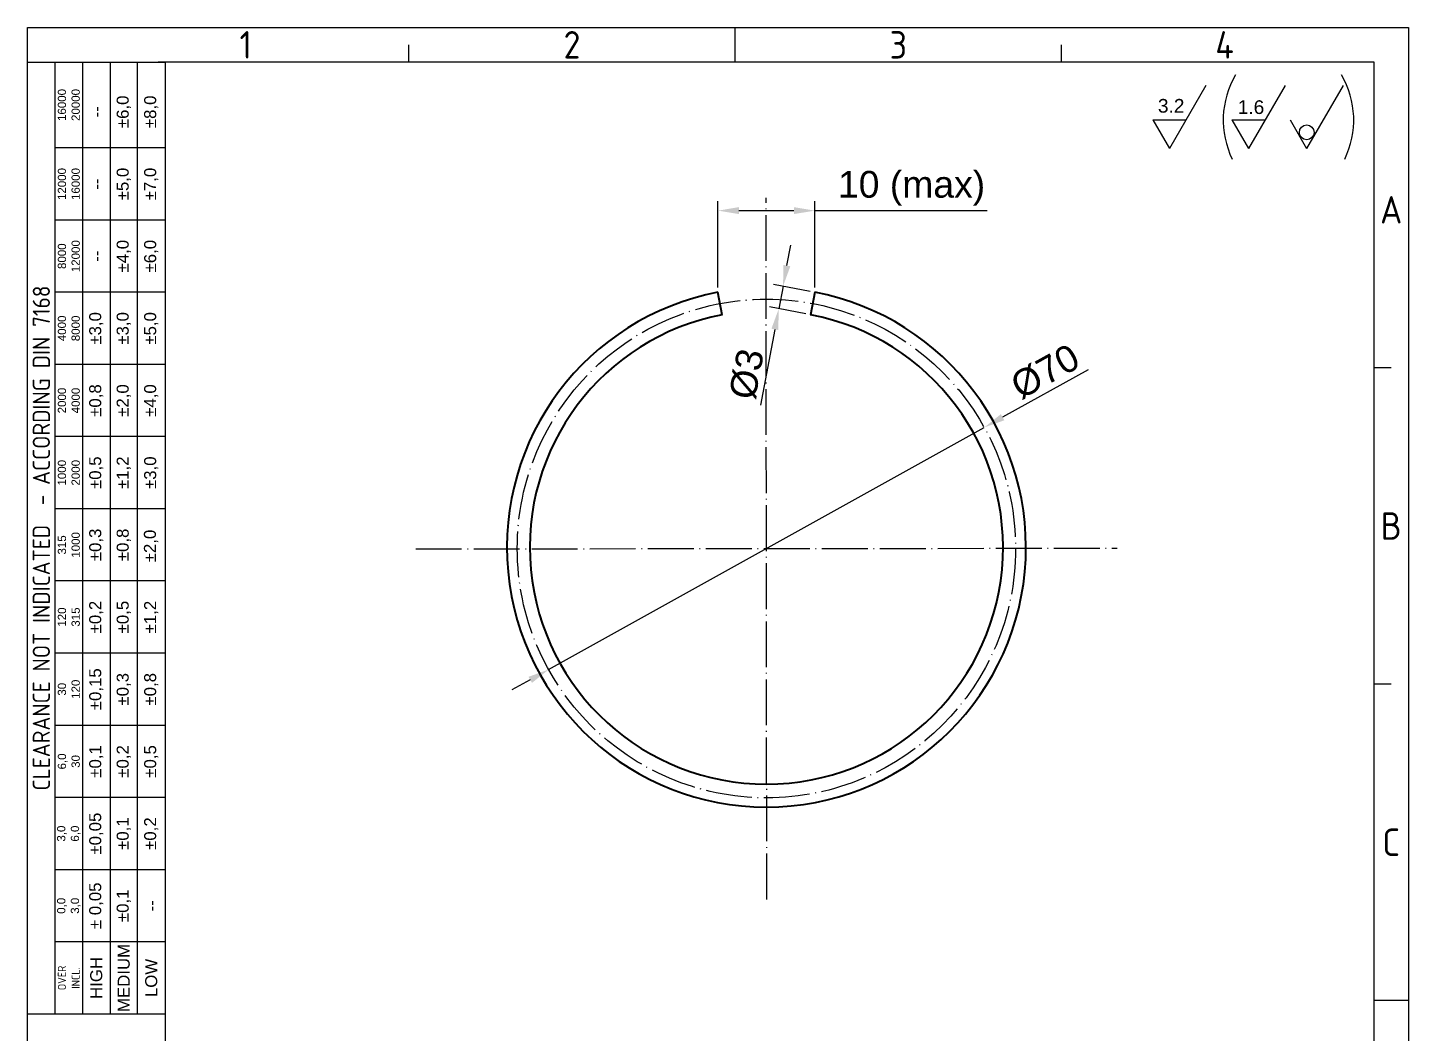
# Model space of a CAD drawing. Header units: millimetres. Extents: x 4510 to 4691, y 1198 to 1451.
# Drawn here: x 4510.4 to 4691.3, y 1319.1 to 1450.8 of the extents above; entities that cross this region are included whole.
import ezdxf
from ezdxf.enums import TextEntityAlignment as Align

# ---------------------------------------------------------------- set-up
doc = ezdxf.new("R2010")
doc.units = ezdxf.units.MM
doc.linetypes.add('ACAD_ISO04W100', pattern=[30, 24, -3, 0, -3])
for name, color, linetype, lineweight in [('AM_0', 7, 'Continuous', 40), ('AM_4', 1, 'ACAD_ISO04W100', 25), ('AM_5', 1, 'Continuous', 25)]:
    doc.layers.add(name, color=color, linetype=linetype, lineweight=lineweight)
doc.styles.add('ACISOTS', font='isocp.shx', dxfattribs={"height": 1})
doc.styles.get("Standard").update_dxf_attribs({"font": 'arial.ttf'})
doc.dimstyles.new('ISO-25', dxfattribs={"dimtxt": 3.5, "dimasz": 2.75, "dimexe": 1.25, "dimexo": 0.625, "dimtad": 1, "dimtxsty": 'Standard', "dimcen": 2.5, "dimadec": 0, "dimazin": 0, "dimtfac": 1, "dimtmove": 0, "dimatfit": 3, "dimfxl": 1, "dimarcsym": 0})

# ---------------------------------------------------------------- blocks, each defined once
blk = doc.blocks.new('*D12')
at = {"layer": 'AM_5', "color": 0, "lineweight": -2, "ltscale": 0.25, "transparency": 16777216}
for p, q in [((4649.36, 1406.01), (4638.17, 1399.79)), ((4578.69, 1366.75), (4635.76, 1398.45)), ((4576.29, 1365.41), (4573.88, 1364.08))]:
    blk.add_line(p, q, dxfattribs=at)
at = {"layer": 'AM_5', "color": 0, "ltscale": 0.25, "transparency": 16777216}
for points in [[(4637.94, 1400.19), (4638.39, 1399.39), (4635.76, 1398.45)], [(4576.06, 1365.81), (4576.51, 1365.01), (4578.69, 1366.75)]]:
    blk.add_solid(points, dxfattribs=at)
at = {"layer": 'Defpoints', "color": 0, "ltscale": 0.25, "transparency": 16777216}
for p in [(4635.76, 1398.45), (4578.69, 1366.75)]:
    blk.add_point(p, dxfattribs=at)
at = {"layer": 'AM_5', "color": 0, "ltscale": 0.25, "transparency": 16777216, "insert": (4643.75, 1405.76), "char_height": 3.5, "attachment_point": 5, "rotation": 29.0521}
blk.add_mtext('%%C70', dxfattribs=at)
blk = doc.blocks.new('*D13')
at = {"layer": 'AM_5', "color": 0, "lineweight": -2, "ltscale": 0.25, "transparency": 16777216}
for p, q in [((4609.91, 1419.64), (4610.43, 1422.34)), ((4612.96, 1416.26), (4608.17, 1417.17)), ((4609.4, 1416.94), (4608.84, 1413.99)), ((4612.4, 1413.32), (4607.61, 1414.23)), ((4608.33, 1411.29), (4606.44, 1401.37))]:
    blk.add_line(p, q, dxfattribs=at)
at = {"layer": 'AM_5', "color": 0, "ltscale": 0.25, "transparency": 16777216}
for points in [[(4609.46, 1419.73), (4610.36, 1419.56), (4609.4, 1416.94)], [(4607.88, 1411.38), (4608.78, 1411.21), (4608.84, 1413.99)]]:
    blk.add_solid(points, dxfattribs=at)
at = {"layer": 'Defpoints', "color": 0, "ltscale": 0.25, "transparency": 16777216}
for p in [(4613.57, 1416.15), (4608.84, 1413.99), (4613.01, 1413.2)]:
    blk.add_point(p, dxfattribs=at)
at = {"layer": 'AM_5', "color": 0, "ltscale": 0.25, "transparency": 16777216, "insert": (4604.66, 1405.45), "char_height": 3.5, "attachment_point": 5, "rotation": 79.2416}
blk.add_mtext('%%c3', dxfattribs=at)
blk = doc.blocks.new('*D14')
at = {"layer": 'AM_5', "color": 0, "lineweight": -2, "ltscale": 0.25, "transparency": 16777216}
for p, q in [((4600.88, 1416.77), (4600.88, 1428.09)), ((4613.57, 1416.77), (4613.57, 1428.09)), ((4603.63, 1426.84), (4610.82, 1426.84)), ((4613.57, 1426.84), (4636.15, 1426.84))]:
    blk.add_line(p, q, dxfattribs=at)
at = {"layer": 'AM_5', "color": 0, "ltscale": 0.25, "transparency": 16777216}
for points in [[(4603.63, 1427.3), (4603.63, 1426.39), (4600.88, 1426.84)], [(4610.82, 1427.3), (4610.82, 1426.39), (4613.57, 1426.84)]]:
    blk.add_solid(points, dxfattribs=at)
at = {"layer": 'Defpoints', "color": 0, "ltscale": 0.25, "transparency": 16777216}
for p in [(4613.57, 1426.84), (4600.88, 1416.15), (4613.57, 1416.15)]:
    blk.add_point(p, dxfattribs=at)
at = {"layer": 'AM_5', "color": 0, "ltscale": 0.25, "transparency": 16777216, "insert": (4626.24, 1429.76), "char_height": 3.5, "attachment_point": 5}
blk.add_mtext('10 (max)', dxfattribs=at)

msp = doc.modelspace()

# ---------------------------------------------------------------- linework, layer by layer
at = {"color": 135, "lineweight": 25}
for p, q in [((4510.431, 1197.901), (4510.431, 1450.801)), ((4510.431, 1450.801), (4691.331, 1450.801)), ((4603.131, 1446.301), (4603.131, 1450.801)), ((4691.331, 1450.801), (4691.331, 1197.901)), ((4560.381, 1446.301), (4560.381, 1448.551)), ((4645.881, 1446.301), (4645.881, 1448.551)), ((4514.031, 1321.651), (4514.031, 1446.301)), ((4517.631, 1446.301), (4517.631, 1321.651)), ((4521.231, 1446.301), (4521.231, 1321.651)), ((4524.831, 1321.651), (4524.831, 1446.301)), ((4528.431, 1435.051), (4514.031, 1435.051)), ((4528.431, 1425.601), (4514.031, 1425.601)), ((4528.431, 1416.151), (4514.031, 1416.151)), ((4528.431, 1406.701), (4514.031, 1406.701)), ((4689.081, 1406.251), (4686.831, 1406.251)), ((4528.431, 1397.251), (4514.031, 1397.251)), ((4528.431, 1387.801), (4514.031, 1387.801)), ((4528.431, 1378.351), (4514.031, 1378.351)), ((4528.431, 1368.901), (4514.031, 1368.901)), ((4689.081, 1364.851), (4686.831, 1364.851)), ((4528.431, 1359.451), (4514.031, 1359.451)), ((4528.431, 1350.001), (4514.031, 1350.001)), ((4528.431, 1340.551), (4514.031, 1340.551)), ((4528.431, 1331.101), (4514.031, 1331.101)), ((4686.831, 1323.451), (4691.331, 1323.451))]:
    msp.add_line(p, q, dxfattribs=at)
for p, q in [((4686.831, 1446.301), (4527.531, 1446.301)), ((4528.431, 1446.301), (4528.431, 1202.401)), ((4686.831, 1202.401), (4686.831, 1446.301))]:
    msp.add_line(p, q)
msp.add_lwpolyline([(4528.431, 1446.301), (4528.431, 1321.651), (4510.431, 1321.651), (4510.431, 1446.301)], close=True, dxfattribs=at)
at = {"layer": 'AM_0'}
for p, q in [((4601.439, 1413.201), (4600.879, 1416.148)), ((4613.572, 1416.148), (4613.012, 1413.201))]:
    msp.add_line(p, q, dxfattribs=at)
for radius in [34, 31]:
    msp.add_arc((4607.226, 1382.746), radius, 100.75841, 79.24159, dxfattribs=at)
at = {"layer": 'AM_4', "ltscale": 0.25}
for p, q in [((4607.271, 1336.668), (4607.181, 1428.533)), ((4561.293, 1382.556), (4653.158, 1382.646))]:
    msp.add_line(p, q, dxfattribs=at)
msp.add_circle((4607.226, 1382.601), 32.643, dxfattribs=at)
at = {"layer": 'AM_5'}
for p, q in [((4664.803, 1443.246), (4660.018, 1434.957)), ((4675.167, 1443.246), (4670.381, 1434.957)), ((4682.787, 1443.246), (4678.001, 1434.957)), ((4657.843, 1438.725), (4662.193, 1438.725)), ((4657.843, 1438.725), (4660.018, 1434.957)), ((4668.206, 1438.725), (4672.556, 1438.725)), ((4668.206, 1438.725), (4670.381, 1434.957)), ((4675.826, 1438.725), (4678.001, 1434.957))]:
    msp.add_line(p, q, dxfattribs=at)
msp.add_circle((4678.01, 1437.092), 0.965, dxfattribs=at)
for centre, start, end in [((4678.788, 1438.716), 149.81687, 205.95777), ((4672.456, 1438.716), 334.04223, 30.18313)]:
    msp.add_arc(centre, 11.714, start, end, dxfattribs=at)

# ---------------------------------------------------------------- texts
at = {"color": 135, "lineweight": 25, "style": 'ACISOTS'}
for s, p in [('1', (4539.006, 1448.551)), ('2', (4581.756, 1448.551)), ('3', (4624.506, 1448.551)), ('4', (4667.256, 1448.551)), ('A', (4689.081, 1426.951)), ('B', (4689.081, 1385.551)), ('C', (4689.081, 1344.151))]:
    msp.add_text(s, height=3.6, dxfattribs=at).set_placement(p, align=Align.MIDDLE)
at = {"color": 135, "lineweight": 25, "attachment_point": 5, "rotation": 90}
for s, insert, char_height, width in [('16000\\P20000', (4515.831, 1440.676), 1.08, 11.25), ('±6,0', (4523.031, 1439.776), 1.575, 9.45), ('±8,0', (4526.631, 1439.776), 1.575, 9.45), ('--', (4519.431, 1439.776), 1.575, 9.45), ('12000\\P16000', (4515.831, 1430.326), 1.08, 9.45), ('--', (4519.431, 1430.326), 1.575, 9.45), ('±5,0', (4523.031, 1430.326), 1.575, 9.45), ('±7,0', (4526.631, 1430.326), 1.575, 9.45), ('8000\\P12000', (4515.831, 1420.876), 1.08, 9.45), ('±4,0', (4523.031, 1420.876), 1.575, 9.45), ('±6,0', (4526.631, 1420.876), 1.575, 9.45), ('--', (4519.431, 1420.876), 1.575, 9.45), ('{\\Fisocp.shx|c0;CLEARANCE NOT INDICATED  - ACCORDING DIN 7168}', (4512.231, 1383.976), 2.25, 124.65), ('4000\\P8000', (4515.831, 1411.426), 1.08, 9.45), ('±3,0', (4519.431, 1411.426), 1.575, 9.45), ('±3,0', (4523.031, 1411.426), 1.575, 9.45), ('±5,0', (4526.631, 1411.426), 1.575, 9.45), ('±0,8', (4519.431, 1401.976), 1.575, 9.45), ('±2,0', (4523.031, 1401.976), 1.575, 9.45), ('±4,0', (4526.631, 1401.976), 1.575, 9.45), ('2000\\P4000', (4515.831, 1401.976), 1.08, 9.45), ('1000\\P2000', (4515.831, 1392.526), 1.08, 9.45), ('±0,5', (4519.431, 1392.526), 1.575, 9.45), ('±1,2', (4523.031, 1392.526), 1.575, 9.45), ('±3,0', (4526.631, 1392.526), 1.575, 9.45), ('315\\P1000', (4515.831, 1383.076), 1.08, 9.45), ('±0,3', (4519.431, 1383.076), 1.575, 9.45), ('±0,8', (4523.031, 1383.076), 1.575, 9.45), ('±2,0', (4526.601, 1382.935), 1.575, 9.45), ('±0,2', (4519.431, 1373.626), 1.575, 9.45), ('±0,5', (4523.031, 1373.626), 1.575, 9.45), ('±1,2', (4526.631, 1373.626), 1.575, 9.45), ('120\\P315', (4515.831, 1373.626), 1.08, 9.45), ('±0,15', (4519.431, 1364.176), 1.575, 9.45), ('±0,3', (4523.031, 1364.176), 1.575, 9.45), ('±0,8', (4526.631, 1364.176), 1.575, 9.45), ('30\\P120', (4515.831, 1364.176), 1.08, 9.45), ('±0,1', (4519.431, 1354.726), 1.575, 9.45), ('±0,5', (4526.631, 1354.726), 1.575, 9.45), ('6,0\\P30', (4515.831, 1354.726), 1.08, 9.45), ('±0,2', (4523.031, 1354.726), 1.575, 9.45), ('±0,05', (4519.431, 1345.276), 1.575, 9.45), ('3,0\\P6,0', (4515.831, 1345.276), 1.08, 9.45), ('±0,1', (4523.031, 1345.276), 1.575, 9.45), ('±0,2', (4526.631, 1345.276), 1.575, 9.45), ('± 0,05', (4519.431, 1335.826), 1.575, 9.45), ('\\pt4.79529;±0,1', (4523.031, 1335.826), 1.575, 9.45), ('0,0\\P3,0', (4515.831, 1335.826), 1.08, 9.45), ('--', (4526.631, 1335.826), 1.575, 9.45), ('MEDIUM', (4523.031, 1326.376), 1.575, 9.45), ('{\\Fisocp.shx|c0;OVER\\PINCL.}', (4515.831, 1326.376), 1.08, 9.45), ('HIGH', (4519.431, 1326.376), 1.575, 9.45), ('LOW', (4526.631, 1326.376), 1.575, 9.45)]:
    msp.add_mtext(s, dxfattribs=dict(at, insert=insert, char_height=char_height, width=width))
at = {"layer": 'AM_5', "char_height": 1.7903, "attachment_point": 1}
for s, insert in [('3.2', (4658.515, 1441.46)), ('1.6', (4668.972, 1441.287))]:
    msp.add_mtext_dynamic_manual_height_columns(s, width=18.23779, gutter_width=12.5, heights=[0], dxfattribs=dict(at, insert=insert))

# ---------------------------------------------------------------- dimensions: what is measured, and where the dimension line sits
at = {"layer": 'AM_5', "ltscale": 0.25}
dim = msp.add_linear_dim(base=(4613.572, 1426.844), p1=(4600.879, 1416.148), p2=(4613.572, 1416.148), text='10 (max)', dimstyle='ISO-25', dxfattribs=at)
dim.commit()
dim.dimension.update_dxf_attribs({"geometry": '*D14', "text_midpoint": (4626.238, 1429.764)})
dim = msp.add_aligned_dim(p1=(4613.572, 1416.148), p2=(4613.012, 1413.201), distance=-4.247, text='%%c3', dimstyle='ISO-25', dxfattribs=at)
dim.commit()
dim.dimension.update_dxf_attribs({"geometry": '*D13', "text_midpoint": (4604.662, 1405.447)})
dim = msp.add_diameter_dim_2p(p1=(4578.69, 1366.749), p2=(4635.761, 1398.452), text='%%C70', dimstyle='ISO-25', dxfattribs=at)
dim.commit()
dim.dimension.update_dxf_attribs({"geometry": '*D12', "text_midpoint": (4643.747, 1405.759)})

doc.saveas('drawing.dxf')
